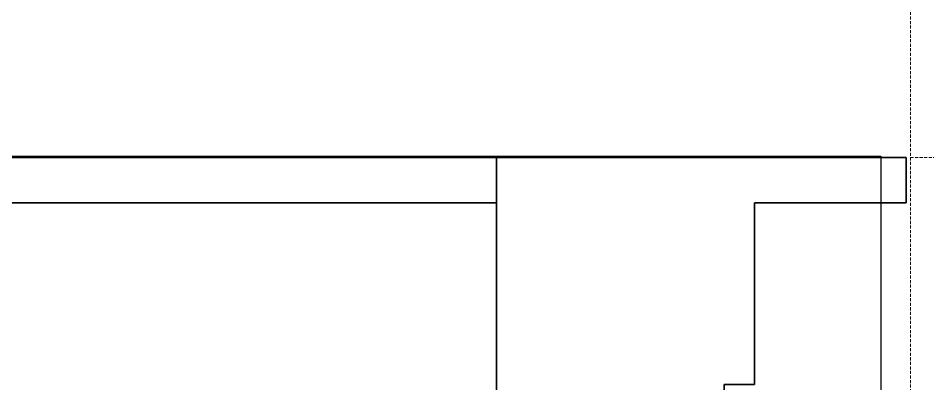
# Model space of a CAD drawing. Header units: millimetres. Extents: x 652554 to 1678317, y -308114 to 170803.
# Drawn here: x 678156 to 678756, y 113800 to 114042 of the extents above; entities that cross this region are included whole.
import ezdxf

# ---------------------------------------------------------------- set-up
doc = ezdxf.new("R2010")
doc.units = ezdxf.units.MM
doc.linetypes.add('DPA_Hidden 50', pattern=[3, 2, -1])
for name, color, linetype, lineweight in [('A-DETL', 1, 'Continuous', 70), ('A-DETL-GENF', 2, 'Continuous', 35), ('A-GLAZ-CWMG', 2, 'Continuous', 35)]:
    doc.layers.add(name, color=color, linetype=linetype, lineweight=lineweight)
doc.layers.add('DIM', color=1, linetype='Continuous')

# ---------------------------------------------------------------- blocks, each defined once
blk = doc.blocks.new('Rectangular Mullion - Entrance Louver Top-15304690-2250-01 ENTRANCE 2 ELEVATION 3')
at = {"layer": 'A-GLAZ-CWMG'}
for p, q in [((632490.53, 113950), (631058.33, 113950)), ((631058.33, 113950), (632490.53, 113950)), ((631058.33, 113920), (632415.53, 113920)), ((631058.33, 113920), (632415.53, 113920))]:
    blk.add_line(p, q, dxfattribs=at)
blk = doc.blocks.new('Rectangular Mullion - Entrance Louver Top-15305103-2250-01 ENTRANCE 2 ELEVATION 3')
at = {"layer": 'A-GLAZ-CWMG'}
for p, q in [((632685.53, 113950), (632415.53, 113950)), ((632415.53, 113950), (632415.53, 113750)), ((632685.53, 113920), (632685.53, 113950)), ((632585.53, 113800), (632585.53, 113920)), ((632585.53, 113920), (632685.53, 113920)), ((632565.53, 113750), (632565.53, 113800)), ((632565.53, 113800), (632585.53, 113800)), ((632415.53, 113750), (632565.53, 113750))]:
    blk.add_line(p, q, dxfattribs=at)
blk = doc.blocks.new('Rectangular Mullion - Entrance Louver Top-15305097-2250-01 ENTRANCE 2 ELEVATION 3')
at = {"layer": 'A-GLAZ-CWMG'}
for p, q in [((632685.53, 113920), (632685.53, 113950)), ((632585.53, 113800.99), (632585.53, 113920)), ((632565.53, 113750), (632565.53, 113800))]:
    blk.add_line(p, q, dxfattribs=at)
blk = doc.blocks.new('Rectangular Mullion - Entrance Louver Top-15305096-2250-01 ENTRANCE 2 ELEVATION 3')
at = {"layer": 'A-GLAZ-CWMG'}
for p, q in [((632415.53, 113950), (631824.28, 113950)), ((632058.11, 113950), (632685.53, 113950)), ((632685.53, 113950), (632685.53, 113920)), ((632685.53, 113920), (632585.53, 113920)), ((632585.53, 113920), (632585.53, 113800.99))]:
    blk.add_line(p, q, dxfattribs=at)
blk = doc.blocks.new('DPA_AN_Callout - DPA_AN_Callout-15552900-2250-01 ENTRANCE 2 ELEVATION 3')
at = {"layer": 'A-DETL-GENF', "linetype": 'DPA_Hidden 50', "lineweight": 50}
blk.add_arc((632417.37, 113808.8), 500, 360, 90, dxfattribs=at)

msp = doc.modelspace()

# ---------------------------------------------------------------- linework, layer by layer
at = {"layer": 'A-DETL', "color": 9, "linetype": 'DPA_Hidden 50', "lineweight": 9}
for p, q in [((678744.9322, 113749.999), (678744.9322, 114549.999)), ((678744.9322, 113950), (687044.9322, 113950))]:
    msp.add_line(p, q, dxfattribs=at)
at = {"layer": 'DIM', "color": 6}
msp.add_lwpolyline([(669892, 113950.8585), (678725.3852, 113950.8585), (678725.3852, 102550), (669892, 102550)], close=True, dxfattribs=at)

# ---------------------------------------------------------------- block references
at = {"layer": 'A-DETL-GENF'}
msp.add_blockref('DPA_AN_Callout - DPA_AN_Callout-15552900-2250-01 ENTRANCE 2 ELEVATION 3', (46056.406, 0), dxfattribs=at)
at = {"layer": 'A-GLAZ-CWMG'}
for name in ['Rectangular Mullion - Entrance Louver Top-15304690-2250-01 ENTRANCE 2 ELEVATION 3', 'Rectangular Mullion - Entrance Louver Top-15305096-2250-01 ENTRANCE 2 ELEVATION 3', 'Rectangular Mullion - Entrance Louver Top-15305103-2250-01 ENTRANCE 2 ELEVATION 3', 'Rectangular Mullion - Entrance Louver Top-15305097-2250-01 ENTRANCE 2 ELEVATION 3']:
    msp.add_blockref(name, (46056.406, 0), dxfattribs=at)

doc.saveas('drawing.dxf')
